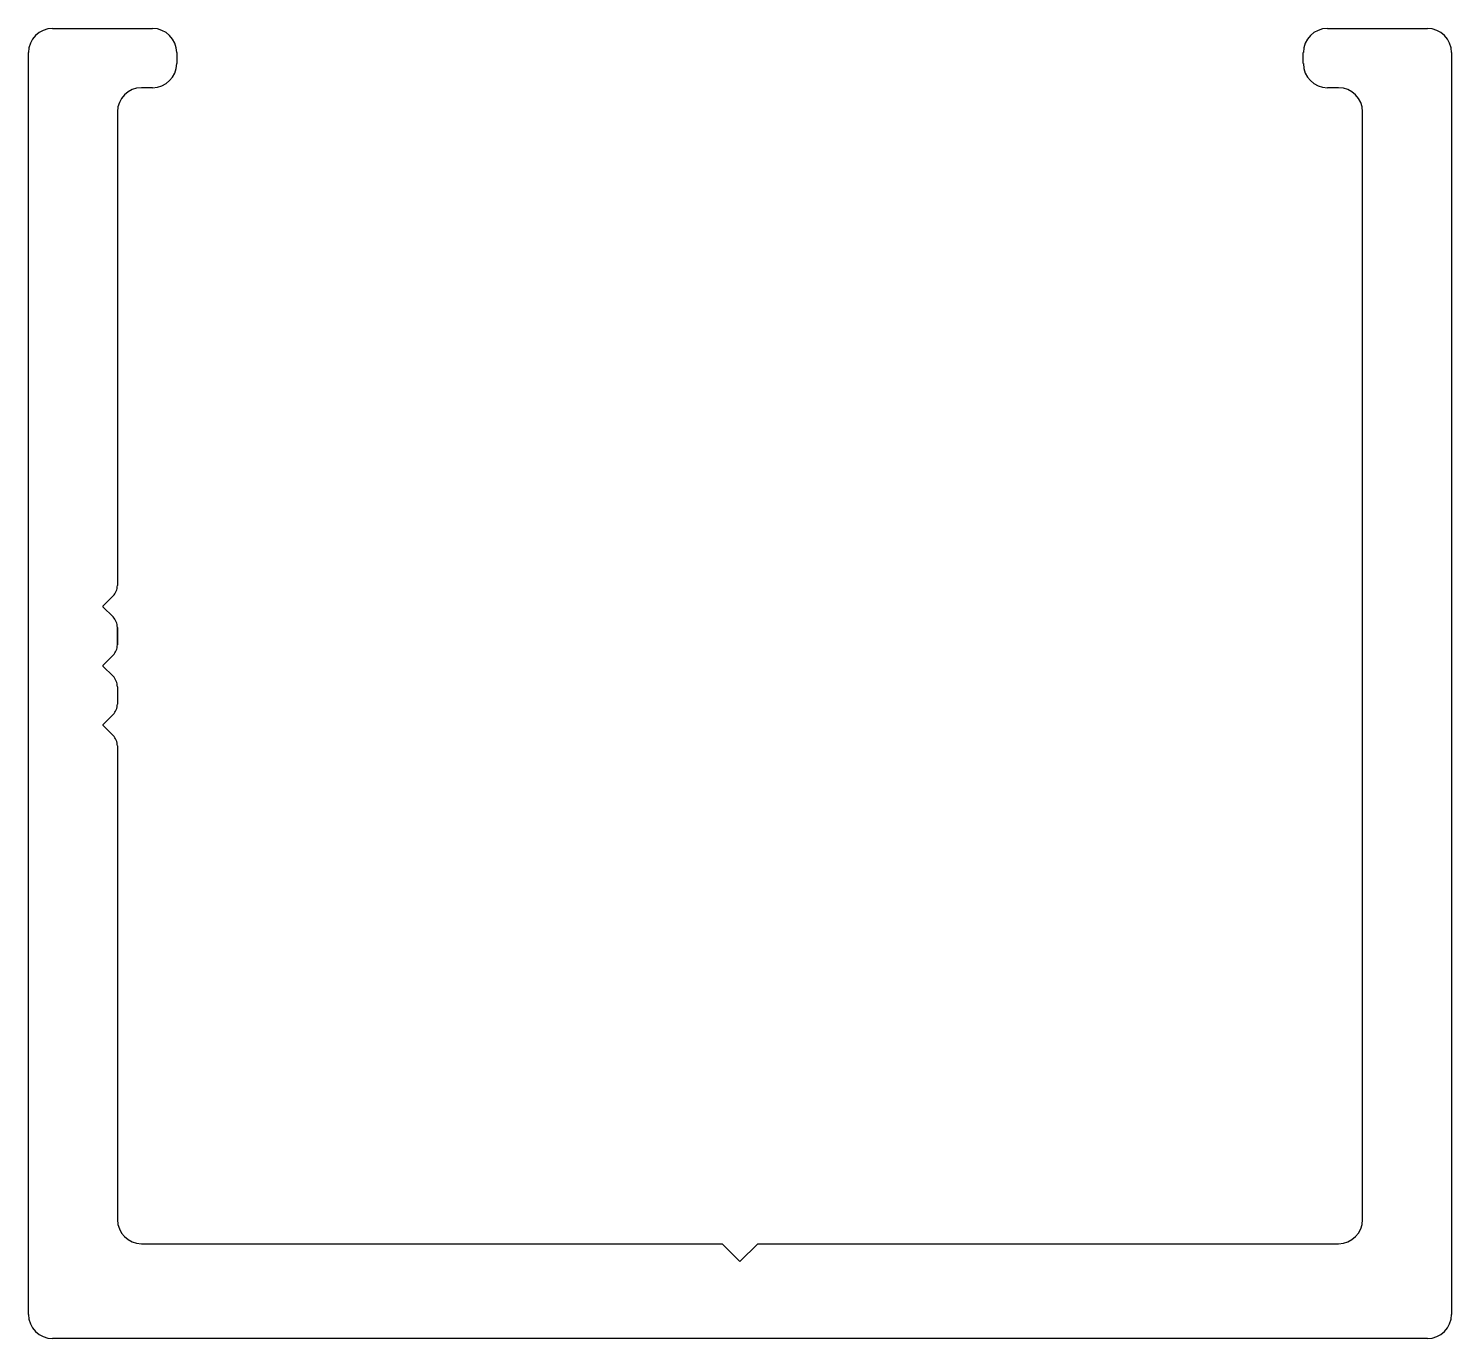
# Model space of a CAD drawing. Extents: x -12 to 12, y 0.3 to 22.4.
import ezdxf

# ---------------------------------------------------------------- set-up
doc = ezdxf.new("R2010")
doc.units = 0
doc.layers.add('1', color=7, linetype='CONTINUOUS')

msp = doc.modelspace()

# ---------------------------------------------------------------- linework, layer by layer
at = {"layer": '1', "color": 7, "linetype": 'CONTINUOUS'}
for p, q in [((-11.584, 22.36), (-9.897, 22.36)), ((9.916, 22.36), (11.603, 22.36)), ((-11.991, 0.666), (-11.991, 21.953)), ((-9.491, 21.953), (-9.491, 21.766)), ((9.509, 21.766), (9.509, 21.953)), ((12.009, 21.953), (12.009, 0.666)), ((-9.897, 21.36), (-10.084, 21.36)), ((10.103, 21.36), (9.916, 21.36)), ((-10.491, 20.953), (-10.491, 13.715)), ((10.509, 12.86), (10.509, 20.953)), ((-10.491, 13.715), (-10.491, 12.963)), ((-10.491, 12.963), (-10.491, 12.963)), ((-10.564, 12.786), (-10.735, 12.615)), ((10.509, 2.266), (10.509, 12.86)), ((-10.735, 12.604), (-10.564, 12.433)), ((-10.491, 12.256), (-10.491, 11.963)), ((-10.491, 11.963), (-10.491, 12.256)), ((-10.491, 12.256), (-10.491, 11.963)), ((-10.491, 11.963), (-10.491, 12.256)), ((-10.491, 12.256), (-10.491, 11.963)), ((-10.564, 11.786), (-10.735, 11.615)), ((-10.735, 11.604), (-10.564, 11.433)), ((-10.491, 11.256), (-10.491, 10.963)), ((-10.564, 10.786), (-10.735, 10.615)), ((-10.735, 10.604), (-10.564, 10.433)), ((-10.491, 10.256), (-10.491, 8.98)), ((-10.491, 8.98), (-10.491, 2.266)), ((-10.084, 1.86), (-0.291, 1.86)), ((-0.291, 1.86), (0.009, 1.56)), ((0.009, 1.56), (0.309, 1.86)), ((0.309, 1.86), (10.103, 1.86)), ((11.603, 0.26), (-11.584, 0.26))]:
    msp.add_line(p, q, dxfattribs=at)
for centre, radius, start, end in [((-11.584, 21.953), 0.406, 90, 180), ((-9.897, 21.953), 0.406, 360, 90), ((9.916, 21.953), 0.406, 90, 180), ((11.603, 21.953), 0.406, 0, 90), ((-9.897, 21.766), 0.406, 270, 0), ((9.916, 21.766), 0.406, 180, 270), ((-10.084, 20.953), 0.406, 90, 180), ((10.103, 20.953), 0.406, 0, 90), ((-10.741, 12.963), 0.25, 315, 360), ((-10.729, 12.61), 0.008, 135, 225), ((-10.741, 12.256), 0.25, 0, 45), ((-10.741, 11.963), 0.25, 315, 360), ((-10.729, 11.61), 0.008, 135, 225), ((-10.741, 11.256), 0.25, 360, 45), ((-10.741, 10.963), 0.25, 315, 360), ((-10.729, 10.61), 0.008, 135, 225), ((-10.741, 10.256), 0.25, 0, 45), ((-10.084, 2.266), 0.406, 180, 270), ((10.103, 2.266), 0.406, 270, 360), ((-11.584, 0.666), 0.406, 180, 270), ((11.603, 0.666), 0.406, 270, 360)]:
    msp.add_arc(centre, radius, start, end, dxfattribs=at)

doc.saveas('drawing.dxf')
